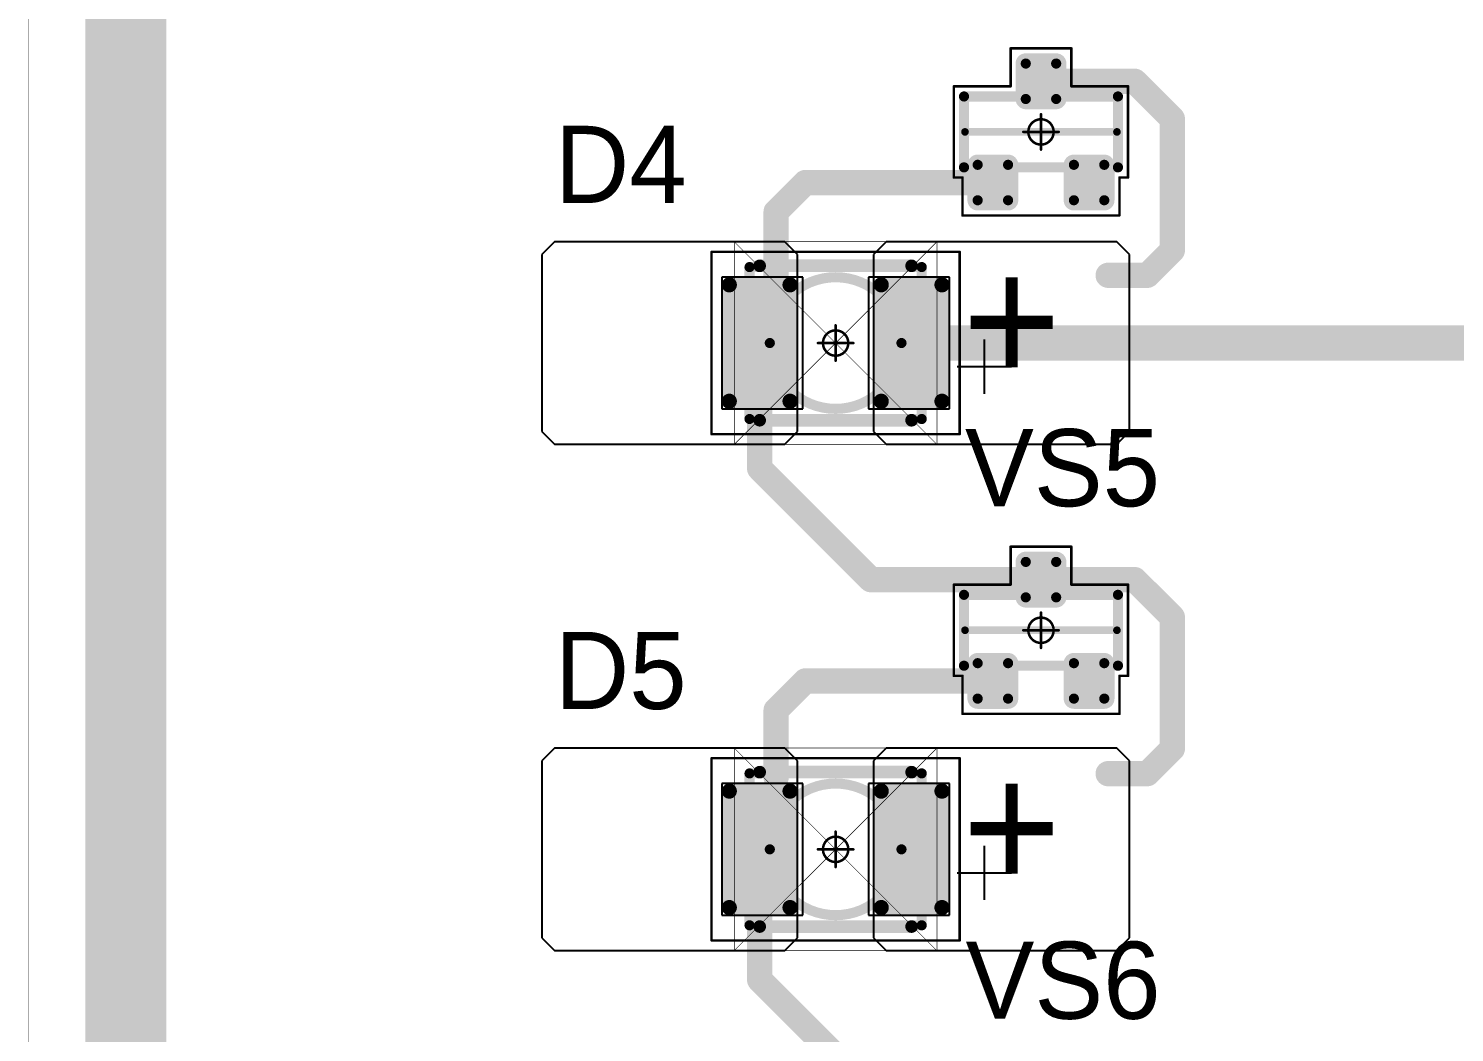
# Model space of a CAD drawing. Header units: millimetres. Extents: x 0 to 775, y 25 to 939.
# Drawn here: x 25.4 to 53.55, y 142.78 to 162.61 of the extents above; entities that cross this region are included whole.
import ezdxf

# ---------------------------------------------------------------- set-up
doc = ezdxf.new("R2010")
doc.units = ezdxf.units.MM
for name, color, linetype in [('Mechanical13', 56, 'Continuous'), ('Mechanical15', 56, 'Continuous'), ('Mechanical3', 76, 'Continuous'), ('Mechanical9', 56, 'Continuous'), ('TopLayer', 1, 'Continuous'), ('TopOverlay', 2, 'Continuous'), ('TopPaste', 8, 'Continuous'), ('TopSolder', 216, 'Continuous')]:
    doc.layers.add(name, color=color, linetype=linetype)

# ---------------------------------------------------------------- blocks, each defined once
blk = doc.blocks.new('SOT23_64')
at = {"layer": 'Mechanical13', "const_width": 0.2}
for points in [[(-0.7, 1.52), (0.7, 1.52)], [(-0.7, 1.52), (-0.7, -1.52)], [(0.7, 1.52), (0.7, -1.52)], [(-0.7, -1.52), (0.7, -1.52)]]:
    blk.add_lwpolyline(points, dxfattribs=at)
at = {"layer": 'Mechanical13', "const_width": 0.1}
for points in [[(-0.75, 1.52, 1), (-0.65, 1.52, 1)], [(-0.75, 1.52, 1), (-0.65, 1.52, 1)], [(0.65, 1.52, 1), (0.75, 1.52, 1)], [(0.65, 1.52, 1), (0.75, 1.52, 1)], [(-0.75, -1.52, 1), (-0.65, -1.52, 1)], [(-0.75, -1.52, 1), (-0.65, -1.52, 1)], [(0.65, -1.52, 1), (0.75, -1.52, 1)], [(0.65, -1.52, 1), (0.75, -1.52, 1)]]:
    blk.add_lwpolyline(points, format="xyb", close=True, dxfattribs=at)
at = {"layer": 'Mechanical15', "const_width": 0.05}
for points in [[(-0.9, 1.72), (-0.9, 1.55)], [(-0.9, 1.72), (0.9, 1.72)], [(0.9, 1.72), (0.9, 0.6)], [(-1.65, 1.55), (-1.65, -1.55)], [(-1.65, 1.55), (-0.9, 1.55)], [(0.9, 0.6), (1.65, 0.6)], [(1.65, 0.6), (1.65, -0.6)], [(0, 0.35), (0, -0.35)], [(-0.35, 0), (0.35, 0)], [(0.9, -0.6), (1.65, -0.6)], [(0.9, -0.6), (0.9, -1.72)], [(-1.65, -1.55), (-0.9, -1.55)], [(-0.9, -1.55), (-0.9, -1.72)], [(-0.9, -1.72), (0.9, -1.72)]]:
    blk.add_lwpolyline(points, dxfattribs=at)
at = {"layer": 'Mechanical15'}
for points, const_width in [([(-0.913, 1.72, 1), (-0.888, 1.72, 1)], 0.025), ([(-0.913, 1.72, 1), (-0.888, 1.72, 1)], 0.025), ([(0.888, 1.72, 1), (0.913, 1.72, 1)], 0.025), ([(0.888, 1.72, 1), (0.913, 1.72, 1)], 0.025), ([(-1.662, 1.55, 1), (-1.637, 1.55, 1)], 0.025), ([(-1.662, 1.55, 1), (-1.637, 1.55, 1)], 0.025), ([(-0.913, 1.55, 1), (-0.888, 1.55, 1)], 0.025), ([(-0.913, 1.55, 1), (-0.888, 1.55, 1)], 0.025), ([(0.888, 0.6, 1), (0.913, 0.6, 1)], 0.025), ([(0.888, 0.6, 1), (0.913, 0.6, 1)], 0.025), ([(1.637, 0.6, 1), (1.662, 0.6, 1)], 0.025), ([(1.637, 0.6, 1), (1.662, 0.6, 1)], 0.025), ([(-0.012, 0.35, 1), (0.012, 0.35, 1)], 0.025), ([(-0.362, 0, 1), (-0.337, 0, 1)], 0.025), ([(0.25, 0, 1), (-0.25, 0, 1)], 0.05), ([(-0.262, 0, 1), (-0.238, 0, 1)], 0.025), ([(0.238, 0, 1), (0.262, 0, 1)], 0.025), ([(0.337, 0, 1), (0.362, 0, 1)], 0.025), ([(-0.012, -0.35, 1), (0.012, -0.35, 1)], 0.025), ([(0.888, -0.6, 1), (0.913, -0.6, 1)], 0.025), ([(0.888, -0.6, 1), (0.913, -0.6, 1)], 0.025), ([(1.637, -0.6, 1), (1.662, -0.6, 1)], 0.025), ([(1.637, -0.6, 1), (1.662, -0.6, 1)], 0.025), ([(-1.662, -1.55, 1), (-1.637, -1.55, 1)], 0.025), ([(-1.662, -1.55, 1), (-1.637, -1.55, 1)], 0.025), ([(-0.913, -1.55, 1), (-0.888, -1.55, 1)], 0.025), ([(-0.913, -1.55, 1), (-0.888, -1.55, 1)], 0.025), ([(-0.913, -1.72, 1), (-0.888, -1.72, 1)], 0.025), ([(-0.913, -1.72, 1), (-0.888, -1.72, 1)], 0.025), ([(0.888, -1.72, 1), (0.913, -1.72, 1)], 0.025), ([(0.888, -1.72, 1), (0.913, -1.72, 1)], 0.025)]:
    blk.add_lwpolyline(points, format="xyb", close=True, dxfattribs=dict(at, const_width=const_width))
at = {"layer": 'TopLayer', "const_width": 0.1}
for points in [[(-1.4, 1.25, 1), (-1.3, 1.25, 1)], [(-0.7, 1.25, 1), (-0.6, 1.25, 1)], [(-1.4, 0.65, 1), (-1.3, 0.65, 1)], [(-0.7, 0.65, 1), (-0.6, 0.65, 1)], [(0.6, 0.3, 1), (0.7, 0.3, 1)], [(1.3, 0.3, 1), (1.4, 0.3, 1)], [(0.6, -0.3, 1), (0.7, -0.3, 1)], [(1.3, -0.3, 1), (1.4, -0.3, 1)], [(-1.4, -0.65, 1), (-1.3, -0.65, 1)], [(-0.7, -0.65, 1), (-0.6, -0.65, 1)], [(-1.4, -1.25, 1), (-1.3, -1.25, 1)], [(-0.7, -1.25, 1), (-0.6, -1.25, 1)]]:
    blk.add_lwpolyline(points, format="xyb", close=True, dxfattribs=at)
at = {"layer": 'TopLayer'}
for points in [[(-1.45, 1.25), (-1.45, 0.65), (-0.55, 1.25), (-0.55, 0.65)], [(-1.35, 1.35), (-1.35, 0.55), (-0.65, 1.35), (-0.65, 0.55)], [(0.55, 0.3), (0.55, -0.3), (1.45, 0.3), (1.45, -0.3)], [(0.65, 0.4), (0.65, -0.4), (1.35, 0.4), (1.35, -0.4)], [(-1.35, -0.55), (-1.35, -1.35), (-0.65, -0.55), (-0.65, -1.35)], [(-1.45, -0.65), (-1.45, -1.25), (-0.55, -0.65), (-0.55, -1.25)]]:
    blk.add_solid(points, dxfattribs=at)
at = {"layer": 'TopOverlay', "const_width": 0.15}
blk.add_lwpolyline([(0, 1.5), (0, -1.5)], dxfattribs=at)
at = {"layer": 'TopOverlay', "const_width": 0.075}
for points in [[(-0.038, 1.5, 1), (0.038, 1.5, 1)], [(-0.038, -1.5, 1), (0.038, -1.5, 1)]]:
    blk.add_lwpolyline(points, format="xyb", close=True, dxfattribs=at)
at = {"layer": 'TopPaste', "const_width": 0.075}
for points in [[(-1.387, 1.25, 1), (-1.313, 1.25, 1)], [(-0.687, 1.25, 1), (-0.613, 1.25, 1)], [(-1.387, 0.65, 1), (-1.313, 0.65, 1)], [(-0.687, 0.65, 1), (-0.613, 0.65, 1)], [(0.613, 0.3, 1), (0.687, 0.3, 1)], [(1.313, 0.3, 1), (1.387, 0.3, 1)], [(0.613, -0.3, 1), (0.687, -0.3, 1)], [(1.313, -0.3, 1), (1.387, -0.3, 1)], [(-1.387, -0.65, 1), (-1.313, -0.65, 1)], [(-0.687, -0.65, 1), (-0.613, -0.65, 1)], [(-1.387, -1.25, 1), (-1.313, -1.25, 1)], [(-0.687, -1.25, 1), (-0.613, -1.25, 1)]]:
    blk.add_lwpolyline(points, format="xyb", close=True, dxfattribs=at)
at = {"layer": 'TopPaste'}
for points in [[(-1.425, 1.25), (-1.425, 0.65), (-0.575, 1.25), (-0.575, 0.65)], [(-1.35, 1.325), (-1.35, 0.575), (-0.65, 1.325), (-0.65, 0.575)], [(0.575, 0.3), (0.575, -0.3), (1.425, 0.3), (1.425, -0.3)], [(0.65, 0.375), (0.65, -0.375), (1.35, 0.375), (1.35, -0.375)], [(-1.425, -0.65), (-1.425, -1.25), (-0.575, -0.65), (-0.575, -1.25)], [(-1.35, -0.575), (-1.35, -1.325), (-0.65, -0.575), (-0.65, -1.325)]]:
    blk.add_solid(points, dxfattribs=at)
at = {"layer": 'TopSolder', "const_width": 0.202}
for points in [[(-1.451, 1.25, 1), (-1.249, 1.25, 1)], [(-0.751, 1.25, 1), (-0.549, 1.25, 1)], [(-1.451, 0.65, 1), (-1.249, 0.65, 1)], [(-0.751, 0.65, 1), (-0.549, 0.65, 1)], [(0.549, 0.3, 1), (0.751, 0.3, 1)], [(1.249, 0.3, 1), (1.451, 0.3, 1)], [(0.549, -0.3, 1), (0.751, -0.3, 1)], [(1.249, -0.3, 1), (1.451, -0.3, 1)], [(-1.451, -0.65, 1), (-1.249, -0.65, 1)], [(-0.751, -0.65, 1), (-0.549, -0.65, 1)], [(-1.451, -1.25, 1), (-1.249, -1.25, 1)], [(-0.751, -1.25, 1), (-0.549, -1.25, 1)]]:
    blk.add_lwpolyline(points, format="xyb", close=True, dxfattribs=at)
at = {"layer": 'TopSolder'}
for points in [[(-1.35, 1.452), (-1.35, 0.448), (-0.65, 1.452), (-0.65, 0.448)], [(-1.552, 1.25), (-1.552, 0.65), (-0.448, 1.25), (-0.448, 0.65)], [(0.448, 0.3), (0.448, -0.3), (1.552, 0.3), (1.552, -0.3)], [(0.65, 0.502), (0.65, -0.502), (1.35, 0.502), (1.35, -0.502)], [(-1.35, -0.448), (-1.35, -1.452), (-0.65, -0.448), (-0.65, -1.452)], [(-1.552, -0.65), (-1.552, -1.25), (-0.448, -0.65), (-0.448, -1.25)]]:
    blk.add_solid(points, dxfattribs=at)
blk = doc.blocks.new('SOT23_65')
at = {"layer": 'Mechanical13', "const_width": 0.2}
for points in [[(-0.7, 1.52), (0.7, 1.52)], [(-0.7, 1.52), (-0.7, -1.52)], [(0.7, 1.52), (0.7, -1.52)], [(-0.7, -1.52), (0.7, -1.52)]]:
    blk.add_lwpolyline(points, dxfattribs=at)
at = {"layer": 'Mechanical13', "const_width": 0.1}
for points in [[(-0.75, 1.52, 1), (-0.65, 1.52, 1)], [(-0.75, 1.52, 1), (-0.65, 1.52, 1)], [(0.65, 1.52, 1), (0.75, 1.52, 1)], [(0.65, 1.52, 1), (0.75, 1.52, 1)], [(-0.75, -1.52, 1), (-0.65, -1.52, 1)], [(-0.75, -1.52, 1), (-0.65, -1.52, 1)], [(0.65, -1.52, 1), (0.75, -1.52, 1)], [(0.65, -1.52, 1), (0.75, -1.52, 1)]]:
    blk.add_lwpolyline(points, format="xyb", close=True, dxfattribs=at)
at = {"layer": 'Mechanical15', "const_width": 0.05}
for points in [[(-0.9, 1.72), (-0.9, 1.55)], [(-0.9, 1.72), (0.9, 1.72)], [(0.9, 1.72), (0.9, 0.6)], [(-1.65, 1.55), (-1.65, -1.55)], [(-1.65, 1.55), (-0.9, 1.55)], [(0.9, 0.6), (1.65, 0.6)], [(1.65, 0.6), (1.65, -0.6)], [(0, 0.35), (0, -0.35)], [(-0.35, 0), (0.35, 0)], [(0.9, -0.6), (1.65, -0.6)], [(0.9, -0.6), (0.9, -1.72)], [(-1.65, -1.55), (-0.9, -1.55)], [(-0.9, -1.55), (-0.9, -1.72)], [(-0.9, -1.72), (0.9, -1.72)]]:
    blk.add_lwpolyline(points, dxfattribs=at)
at = {"layer": 'Mechanical15'}
for points, const_width in [([(-0.913, 1.72, 1), (-0.888, 1.72, 1)], 0.025), ([(-0.913, 1.72, 1), (-0.888, 1.72, 1)], 0.025), ([(0.888, 1.72, 1), (0.913, 1.72, 1)], 0.025), ([(0.888, 1.72, 1), (0.913, 1.72, 1)], 0.025), ([(-1.662, 1.55, 1), (-1.637, 1.55, 1)], 0.025), ([(-1.662, 1.55, 1), (-1.637, 1.55, 1)], 0.025), ([(-0.913, 1.55, 1), (-0.888, 1.55, 1)], 0.025), ([(-0.913, 1.55, 1), (-0.888, 1.55, 1)], 0.025), ([(0.888, 0.6, 1), (0.913, 0.6, 1)], 0.025), ([(0.888, 0.6, 1), (0.913, 0.6, 1)], 0.025), ([(1.637, 0.6, 1), (1.662, 0.6, 1)], 0.025), ([(1.637, 0.6, 1), (1.662, 0.6, 1)], 0.025), ([(-0.012, 0.35, 1), (0.012, 0.35, 1)], 0.025), ([(-0.362, 0, 1), (-0.337, 0, 1)], 0.025), ([(0.25, 0, 1), (-0.25, 0, 1)], 0.05), ([(-0.262, 0, 1), (-0.238, 0, 1)], 0.025), ([(0.238, 0, 1), (0.262, 0, 1)], 0.025), ([(0.337, 0, 1), (0.362, 0, 1)], 0.025), ([(-0.012, -0.35, 1), (0.012, -0.35, 1)], 0.025), ([(0.888, -0.6, 1), (0.913, -0.6, 1)], 0.025), ([(0.888, -0.6, 1), (0.913, -0.6, 1)], 0.025), ([(1.637, -0.6, 1), (1.662, -0.6, 1)], 0.025), ([(1.637, -0.6, 1), (1.662, -0.6, 1)], 0.025), ([(-1.662, -1.55, 1), (-1.637, -1.55, 1)], 0.025), ([(-1.662, -1.55, 1), (-1.637, -1.55, 1)], 0.025), ([(-0.913, -1.55, 1), (-0.888, -1.55, 1)], 0.025), ([(-0.913, -1.55, 1), (-0.888, -1.55, 1)], 0.025), ([(-0.913, -1.72, 1), (-0.888, -1.72, 1)], 0.025), ([(-0.913, -1.72, 1), (-0.888, -1.72, 1)], 0.025), ([(0.888, -1.72, 1), (0.913, -1.72, 1)], 0.025), ([(0.888, -1.72, 1), (0.913, -1.72, 1)], 0.025)]:
    blk.add_lwpolyline(points, format="xyb", close=True, dxfattribs=dict(at, const_width=const_width))
at = {"layer": 'TopLayer', "const_width": 0.1}
for points in [[(-1.4, 1.25, 1), (-1.3, 1.25, 1)], [(-0.7, 1.25, 1), (-0.6, 1.25, 1)], [(-1.4, 0.65, 1), (-1.3, 0.65, 1)], [(-0.7, 0.65, 1), (-0.6, 0.65, 1)], [(0.6, 0.3, 1), (0.7, 0.3, 1)], [(1.3, 0.3, 1), (1.4, 0.3, 1)], [(0.6, -0.3, 1), (0.7, -0.3, 1)], [(1.3, -0.3, 1), (1.4, -0.3, 1)], [(-1.4, -0.65, 1), (-1.3, -0.65, 1)], [(-0.7, -0.65, 1), (-0.6, -0.65, 1)], [(-1.4, -1.25, 1), (-1.3, -1.25, 1)], [(-0.7, -1.25, 1), (-0.6, -1.25, 1)]]:
    blk.add_lwpolyline(points, format="xyb", close=True, dxfattribs=at)
at = {"layer": 'TopLayer'}
for points in [[(-1.45, 1.25), (-1.45, 0.65), (-0.55, 1.25), (-0.55, 0.65)], [(-1.35, 1.35), (-1.35, 0.55), (-0.65, 1.35), (-0.65, 0.55)], [(0.55, 0.3), (0.55, -0.3), (1.45, 0.3), (1.45, -0.3)], [(0.65, 0.4), (0.65, -0.4), (1.35, 0.4), (1.35, -0.4)], [(-1.35, -0.55), (-1.35, -1.35), (-0.65, -0.55), (-0.65, -1.35)], [(-1.45, -0.65), (-1.45, -1.25), (-0.55, -0.65), (-0.55, -1.25)]]:
    blk.add_solid(points, dxfattribs=at)
at = {"layer": 'TopOverlay', "const_width": 0.15}
blk.add_lwpolyline([(0, 1.5), (0, -1.5)], dxfattribs=at)
at = {"layer": 'TopOverlay', "const_width": 0.075}
for points in [[(-0.038, 1.5, 1), (0.038, 1.5, 1)], [(-0.038, -1.5, 1), (0.038, -1.5, 1)]]:
    blk.add_lwpolyline(points, format="xyb", close=True, dxfattribs=at)
at = {"layer": 'TopPaste', "const_width": 0.075}
for points in [[(-1.387, 1.25, 1), (-1.313, 1.25, 1)], [(-0.687, 1.25, 1), (-0.613, 1.25, 1)], [(-1.387, 0.65, 1), (-1.313, 0.65, 1)], [(-0.687, 0.65, 1), (-0.613, 0.65, 1)], [(0.613, 0.3, 1), (0.687, 0.3, 1)], [(1.313, 0.3, 1), (1.387, 0.3, 1)], [(0.613, -0.3, 1), (0.687, -0.3, 1)], [(1.313, -0.3, 1), (1.387, -0.3, 1)], [(-1.387, -0.65, 1), (-1.313, -0.65, 1)], [(-0.687, -0.65, 1), (-0.613, -0.65, 1)], [(-1.387, -1.25, 1), (-1.313, -1.25, 1)], [(-0.687, -1.25, 1), (-0.613, -1.25, 1)]]:
    blk.add_lwpolyline(points, format="xyb", close=True, dxfattribs=at)
at = {"layer": 'TopPaste'}
for points in [[(-1.425, 1.25), (-1.425, 0.65), (-0.575, 1.25), (-0.575, 0.65)], [(-1.35, 1.325), (-1.35, 0.575), (-0.65, 1.325), (-0.65, 0.575)], [(0.575, 0.3), (0.575, -0.3), (1.425, 0.3), (1.425, -0.3)], [(0.65, 0.375), (0.65, -0.375), (1.35, 0.375), (1.35, -0.375)], [(-1.425, -0.65), (-1.425, -1.25), (-0.575, -0.65), (-0.575, -1.25)], [(-1.35, -0.575), (-1.35, -1.325), (-0.65, -0.575), (-0.65, -1.325)]]:
    blk.add_solid(points, dxfattribs=at)
at = {"layer": 'TopSolder', "const_width": 0.202}
for points in [[(-1.451, 1.25, 1), (-1.249, 1.25, 1)], [(-0.751, 1.25, 1), (-0.549, 1.25, 1)], [(-1.451, 0.65, 1), (-1.249, 0.65, 1)], [(-0.751, 0.65, 1), (-0.549, 0.65, 1)], [(0.549, 0.3, 1), (0.751, 0.3, 1)], [(1.249, 0.3, 1), (1.451, 0.3, 1)], [(0.549, -0.3, 1), (0.751, -0.3, 1)], [(1.249, -0.3, 1), (1.451, -0.3, 1)], [(-1.451, -0.65, 1), (-1.249, -0.65, 1)], [(-0.751, -0.65, 1), (-0.549, -0.65, 1)], [(-1.451, -1.25, 1), (-1.249, -1.25, 1)], [(-0.751, -1.25, 1), (-0.549, -1.25, 1)]]:
    blk.add_lwpolyline(points, format="xyb", close=True, dxfattribs=at)
at = {"layer": 'TopSolder'}
for points in [[(-1.35, 1.452), (-1.35, 0.448), (-0.65, 1.452), (-0.65, 0.448)], [(-1.552, 1.25), (-1.552, 0.65), (-0.448, 1.25), (-0.448, 0.65)], [(0.448, 0.3), (0.448, -0.3), (1.552, 0.3), (1.552, -0.3)], [(0.65, 0.502), (0.65, -0.502), (1.35, 0.502), (1.35, -0.502)], [(-1.35, -0.448), (-1.35, -1.452), (-0.65, -0.448), (-0.65, -1.452)], [(-1.552, -0.65), (-1.552, -1.25), (-0.448, -0.65), (-0.448, -1.25)]]:
    blk.add_solid(points, dxfattribs=at)
blk = doc.blocks.new('T66G_157')
at = {"layer": 'Mechanical13'}
for p, q in [((2.936, 0.071), (2.936, -1)), ((2.4, -0.464), (3.471, -0.464))]:
    blk.add_line(p, q, dxfattribs=at)
at = {"layer": 'Mechanical13', "const_width": 0.2}
for points in [[(-1.7, -1.5), (-1.7, 1.5)], [(-1.7, 1.5), (1.7, 1.5)], [(1.7, -1.5), (1.7, 1.5)], [(-1.7, -1.5), (1.7, -1.5)]]:
    blk.add_lwpolyline(points, dxfattribs=at)
at = {"layer": 'Mechanical13'}
for points, const_width in [([(-1.75, 1.5, 1), (-1.65, 1.5, 1)], 0.1), ([(-1.75, 1.5, 1), (-1.65, 1.5, 1)], 0.1), ([(1.65, 1.5, 1), (1.75, 1.5, 1)], 0.1), ([(1.65, 1.5, 1), (1.75, 1.5, 1)], 0.1), ([(1.3, 0, 1), (-1.3, 0, 1)], 0.2), ([(-1.35, 0, 1), (-1.25, 0, 1)], 0.1), ([(1.25, 0, 1), (1.35, 0, 1)], 0.1), ([(-1.75, -1.5, 1), (-1.65, -1.5, 1)], 0.1), ([(-1.75, -1.5, 1), (-1.65, -1.5, 1)], 0.1), ([(1.65, -1.5, 1), (1.75, -1.5, 1)], 0.1), ([(1.65, -1.5, 1), (1.75, -1.5, 1)], 0.1)]:
    blk.add_lwpolyline(points, format="xyb", close=True, dxfattribs=dict(at, const_width=const_width))
at = {"layer": 'Mechanical15', "const_width": 0.05}
for points in [[(-2.45, 1.8), (2.45, 1.8)], [(-2.45, -1.8), (-2.45, 1.8)], [(2.45, -1.8), (2.45, 1.8)], [(0, -0.35), (0, 0.35)], [(-0.35, 0), (0.35, 0)], [(-2.45, -1.8), (2.45, -1.8)]]:
    blk.add_lwpolyline(points, dxfattribs=at)
at = {"layer": 'Mechanical15'}
for points, const_width in [([(-2.462, 1.8, 1), (-2.438, 1.8, 1)], 0.025), ([(-2.462, 1.8, 1), (-2.438, 1.8, 1)], 0.025), ([(2.438, 1.8, 1), (2.462, 1.8, 1)], 0.025), ([(2.438, 1.8, 1), (2.462, 1.8, 1)], 0.025), ([(-0.012, 0.35, 1), (0.012, 0.35, 1)], 0.025), ([(-0.362, 0, 1), (-0.337, 0, 1)], 0.025), ([(0.25, 0, 1), (-0.25, 0, 1)], 0.05), ([(-0.262, 0, 1), (-0.238, 0, 1)], 0.025), ([(0.238, 0, 1), (0.262, 0, 1)], 0.025), ([(0.337, 0, 1), (0.362, 0, 1)], 0.025), ([(-0.012, -0.35, 1), (0.012, -0.35, 1)], 0.025), ([(-2.462, -1.8, 1), (-2.438, -1.8, 1)], 0.025), ([(-2.462, -1.8, 1), (-2.438, -1.8, 1)], 0.025), ([(2.438, -1.8, 1), (2.462, -1.8, 1)], 0.025), ([(2.438, -1.8, 1), (2.462, -1.8, 1)], 0.025)]:
    blk.add_lwpolyline(points, format="xyb", close=True, dxfattribs=dict(at, const_width=const_width))
at = {"layer": 'TopLayer'}
for p, q in [((-5.55, 2), (-5.8, 1.75)), ((-1, 2), (-5.55, 2)), ((-0.75, 1.75), (-1, 2)), ((1, 2), (0.75, 1.75)), ((5.55, 2), (1, 2)), ((5.8, 1.75), (5.55, 2)), ((-5.8, 1.75), (-5.8, -1.75)), ((-0.75, -1.75), (-0.75, 1.75)), ((0.75, 1.75), (0.75, -1.75)), ((5.8, -1.75), (5.8, 1.75)), ((-5.8, -1.75), (-5.55, -2)), ((-1, -2), (-0.75, -1.75)), ((0.75, -1.75), (1, -2)), ((5.55, -2), (5.8, -1.75)), ((-5.55, -2), (-1, -2)), ((1, -2), (5.55, -2))]:
    blk.add_line(p, q, dxfattribs=at)
at = {"layer": 'TopLayer', "const_width": 0.15}
for points in [[(-2.175, 1.15, 1), (-2.025, 1.15, 1)], [(-0.975, 1.15, 1), (-0.825, 1.15, 1)], [(0.825, 1.15, 1), (0.975, 1.15, 1)], [(2.025, 1.15, 1), (2.175, 1.15, 1)], [(-2.175, -1.15, 1), (-2.025, -1.15, 1)], [(-0.975, -1.15, 1), (-0.825, -1.15, 1)], [(0.825, -1.15, 1), (0.975, -1.15, 1)], [(2.025, -1.15, 1), (2.175, -1.15, 1)]]:
    blk.add_lwpolyline(points, format="xyb", close=True, dxfattribs=at)
at = {"layer": 'TopLayer'}
for points in [[(-0.75, 1.15), (-2.25, 1.15), (-0.75, -1.15), (-2.25, -1.15)], [(-0.9, 1.3), (-2.1, 1.3), (-0.9, -1.3), (-2.1, -1.3)], [(2.25, 1.15), (0.75, 1.15), (2.25, -1.15), (0.75, -1.15)], [(2.1, 1.3), (0.9, 1.3), (2.1, -1.3), (0.9, -1.3)]]:
    blk.add_solid(points, dxfattribs=at)
at = {"layer": 'TopOverlay', "const_width": 0.25}
for points in [[(-1.5, 1.525), (1.5, 1.525)], [(-1.5, -1.525), (1.5, -1.525)]]:
    blk.add_lwpolyline(points, dxfattribs=at)
at = {"layer": 'TopOverlay', "const_width": 0.125}
for points in [[(-1.562, 1.525, 1), (-1.438, 1.525, 1)], [(1.438, 1.525, 1), (1.562, 1.525, 1)], [(-1.562, -1.525, 1), (-1.438, -1.525, 1)], [(1.438, -1.525, 1), (1.562, -1.525, 1)]]:
    blk.add_lwpolyline(points, format="xyb", close=True, dxfattribs=at)
at = {"layer": 'TopPaste', "const_width": 0.125}
for points in [[(-2.163, 1.15, 1), (-2.038, 1.15, 1)], [(-0.963, 1.15, 1), (-0.838, 1.15, 1)], [(0.838, 1.15, 1), (0.963, 1.15, 1)], [(2.038, 1.15, 1), (2.163, 1.15, 1)], [(-2.163, -1.15, 1), (-2.038, -1.15, 1)], [(-0.963, -1.15, 1), (-0.838, -1.15, 1)], [(0.838, -1.15, 1), (0.963, -1.15, 1)], [(2.038, -1.15, 1), (2.163, -1.15, 1)]]:
    blk.add_lwpolyline(points, format="xyb", close=True, dxfattribs=at)
at = {"layer": 'TopPaste'}
for points in [[(-0.775, 1.15), (-2.225, 1.15), (-0.775, -1.15), (-2.225, -1.15)], [(-0.9, 1.275), (-2.1, 1.275), (-0.9, -1.275), (-2.1, -1.275)], [(2.225, 1.15), (0.775, 1.15), (2.225, -1.15), (0.775, -1.15)], [(2.1, 1.275), (0.9, 1.275), (2.1, -1.275), (0.9, -1.275)]]:
    blk.add_solid(points, dxfattribs=at)
at = {"layer": 'TopSolder'}
for p, q in [((-2.25, 1.3), (-2.25, -1.3)), ((-0.65, 1.3), (-2.25, 1.3)), ((-0.65, -1.3), (-0.65, 1.3)), ((0.65, 1.3), (0.65, -1.3)), ((2.25, 1.3), (0.65, 1.3)), ((2.25, -1.3), (2.25, 1.3)), ((-2.25, -1.3), (-0.65, -1.3)), ((0.65, -1.3), (2.25, -1.3))]:
    blk.add_line(p, q, dxfattribs=at)
at = {"layer": 'TopOverlay'}
blk.add_text('+', height=2.5, dxfattribs=at).set_placement((2.5, -0.8))
blk = doc.blocks.new('T66G_158')
at = {"layer": 'Mechanical13'}
for p, q in [((2.936, 0.071), (2.936, -1)), ((2.4, -0.464), (3.471, -0.464))]:
    blk.add_line(p, q, dxfattribs=at)
at = {"layer": 'Mechanical13', "const_width": 0.2}
for points in [[(-1.7, -1.5), (-1.7, 1.5)], [(-1.7, 1.5), (1.7, 1.5)], [(1.7, -1.5), (1.7, 1.5)], [(-1.7, -1.5), (1.7, -1.5)]]:
    blk.add_lwpolyline(points, dxfattribs=at)
at = {"layer": 'Mechanical13'}
for points, const_width in [([(-1.75, 1.5, 1), (-1.65, 1.5, 1)], 0.1), ([(-1.75, 1.5, 1), (-1.65, 1.5, 1)], 0.1), ([(1.65, 1.5, 1), (1.75, 1.5, 1)], 0.1), ([(1.65, 1.5, 1), (1.75, 1.5, 1)], 0.1), ([(1.3, 0, 1), (-1.3, 0, 1)], 0.2), ([(-1.35, 0, 1), (-1.25, 0, 1)], 0.1), ([(1.25, 0, 1), (1.35, 0, 1)], 0.1), ([(-1.75, -1.5, 1), (-1.65, -1.5, 1)], 0.1), ([(-1.75, -1.5, 1), (-1.65, -1.5, 1)], 0.1), ([(1.65, -1.5, 1), (1.75, -1.5, 1)], 0.1), ([(1.65, -1.5, 1), (1.75, -1.5, 1)], 0.1)]:
    blk.add_lwpolyline(points, format="xyb", close=True, dxfattribs=dict(at, const_width=const_width))
at = {"layer": 'Mechanical15', "const_width": 0.05}
for points in [[(-2.45, 1.8), (2.45, 1.8)], [(-2.45, -1.8), (-2.45, 1.8)], [(2.45, -1.8), (2.45, 1.8)], [(0, -0.35), (0, 0.35)], [(-0.35, 0), (0.35, 0)], [(-2.45, -1.8), (2.45, -1.8)]]:
    blk.add_lwpolyline(points, dxfattribs=at)
at = {"layer": 'Mechanical15'}
for points, const_width in [([(-2.462, 1.8, 1), (-2.438, 1.8, 1)], 0.025), ([(-2.462, 1.8, 1), (-2.438, 1.8, 1)], 0.025), ([(2.438, 1.8, 1), (2.462, 1.8, 1)], 0.025), ([(2.438, 1.8, 1), (2.462, 1.8, 1)], 0.025), ([(-0.012, 0.35, 1), (0.012, 0.35, 1)], 0.025), ([(-0.362, 0, 1), (-0.337, 0, 1)], 0.025), ([(0.25, 0, 1), (-0.25, 0, 1)], 0.05), ([(-0.262, 0, 1), (-0.238, 0, 1)], 0.025), ([(0.238, 0, 1), (0.262, 0, 1)], 0.025), ([(0.337, 0, 1), (0.362, 0, 1)], 0.025), ([(-0.012, -0.35, 1), (0.012, -0.35, 1)], 0.025), ([(-2.462, -1.8, 1), (-2.438, -1.8, 1)], 0.025), ([(-2.462, -1.8, 1), (-2.438, -1.8, 1)], 0.025), ([(2.438, -1.8, 1), (2.462, -1.8, 1)], 0.025), ([(2.438, -1.8, 1), (2.462, -1.8, 1)], 0.025)]:
    blk.add_lwpolyline(points, format="xyb", close=True, dxfattribs=dict(at, const_width=const_width))
at = {"layer": 'TopLayer'}
for p, q in [((-5.55, 2), (-5.8, 1.75)), ((-1, 2), (-5.55, 2)), ((-0.75, 1.75), (-1, 2)), ((1, 2), (0.75, 1.75)), ((5.55, 2), (1, 2)), ((5.8, 1.75), (5.55, 2)), ((-5.8, 1.75), (-5.8, -1.75)), ((-0.75, -1.75), (-0.75, 1.75)), ((0.75, 1.75), (0.75, -1.75)), ((5.8, -1.75), (5.8, 1.75)), ((-5.8, -1.75), (-5.55, -2)), ((-1, -2), (-0.75, -1.75)), ((0.75, -1.75), (1, -2)), ((5.55, -2), (5.8, -1.75)), ((-5.55, -2), (-1, -2)), ((1, -2), (5.55, -2))]:
    blk.add_line(p, q, dxfattribs=at)
at = {"layer": 'TopLayer', "const_width": 0.15}
for points in [[(-2.175, 1.15, 1), (-2.025, 1.15, 1)], [(-0.975, 1.15, 1), (-0.825, 1.15, 1)], [(0.825, 1.15, 1), (0.975, 1.15, 1)], [(2.025, 1.15, 1), (2.175, 1.15, 1)], [(-2.175, -1.15, 1), (-2.025, -1.15, 1)], [(-0.975, -1.15, 1), (-0.825, -1.15, 1)], [(0.825, -1.15, 1), (0.975, -1.15, 1)], [(2.025, -1.15, 1), (2.175, -1.15, 1)]]:
    blk.add_lwpolyline(points, format="xyb", close=True, dxfattribs=at)
at = {"layer": 'TopLayer'}
for points in [[(-0.75, 1.15), (-2.25, 1.15), (-0.75, -1.15), (-2.25, -1.15)], [(-0.9, 1.3), (-2.1, 1.3), (-0.9, -1.3), (-2.1, -1.3)], [(2.25, 1.15), (0.75, 1.15), (2.25, -1.15), (0.75, -1.15)], [(2.1, 1.3), (0.9, 1.3), (2.1, -1.3), (0.9, -1.3)]]:
    blk.add_solid(points, dxfattribs=at)
at = {"layer": 'TopOverlay', "const_width": 0.25}
for points in [[(-1.5, 1.525), (1.5, 1.525)], [(-1.5, -1.525), (1.5, -1.525)]]:
    blk.add_lwpolyline(points, dxfattribs=at)
at = {"layer": 'TopOverlay', "const_width": 0.125}
for points in [[(-1.562, 1.525, 1), (-1.438, 1.525, 1)], [(1.438, 1.525, 1), (1.562, 1.525, 1)], [(-1.562, -1.525, 1), (-1.438, -1.525, 1)], [(1.438, -1.525, 1), (1.562, -1.525, 1)]]:
    blk.add_lwpolyline(points, format="xyb", close=True, dxfattribs=at)
at = {"layer": 'TopPaste', "const_width": 0.125}
for points in [[(-2.163, 1.15, 1), (-2.038, 1.15, 1)], [(-0.963, 1.15, 1), (-0.838, 1.15, 1)], [(0.838, 1.15, 1), (0.963, 1.15, 1)], [(2.038, 1.15, 1), (2.163, 1.15, 1)], [(-2.163, -1.15, 1), (-2.038, -1.15, 1)], [(-0.963, -1.15, 1), (-0.838, -1.15, 1)], [(0.838, -1.15, 1), (0.963, -1.15, 1)], [(2.038, -1.15, 1), (2.163, -1.15, 1)]]:
    blk.add_lwpolyline(points, format="xyb", close=True, dxfattribs=at)
at = {"layer": 'TopPaste'}
for points in [[(-0.775, 1.15), (-2.225, 1.15), (-0.775, -1.15), (-2.225, -1.15)], [(-0.9, 1.275), (-2.1, 1.275), (-0.9, -1.275), (-2.1, -1.275)], [(2.225, 1.15), (0.775, 1.15), (2.225, -1.15), (0.775, -1.15)], [(2.1, 1.275), (0.9, 1.275), (2.1, -1.275), (0.9, -1.275)]]:
    blk.add_solid(points, dxfattribs=at)
at = {"layer": 'TopSolder'}
for p, q in [((-2.25, 1.3), (-2.25, -1.3)), ((-0.65, 1.3), (-2.25, 1.3)), ((-0.65, -1.3), (-0.65, 1.3)), ((0.65, 1.3), (0.65, -1.3)), ((2.25, 1.3), (0.65, 1.3)), ((2.25, -1.3), (2.25, 1.3)), ((-2.25, -1.3), (-0.65, -1.3)), ((0.65, -1.3), (2.25, -1.3))]:
    blk.add_line(p, q, dxfattribs=at)
at = {"layer": 'TopOverlay'}
blk.add_text('+', height=2.5, dxfattribs=at).set_placement((2.5, -0.8))

msp = doc.modelspace()

# ---------------------------------------------------------------- linework, layer by layer
at = {"layer": 'Mechanical3', "const_width": 0.01}
msp.add_lwpolyline([(25.4, 25.4), (25.4, 215.4)], dxfattribs=at)
at = {"layer": 'Mechanical9'}
for points, const_width in [([(39.333, 158.4), (43.333, 158.4)], 0.0127), ([(39.333, 154.4), (39.333, 158.4)], 0.0127), ([(39.333, 154.4), (43.333, 158.4)], 0.01), ([(39.333, 158.4), (43.333, 154.4)], 0.01), ([(43.333, 154.4), (43.333, 158.4)], 0.0127), ([(39.333, 154.4), (43.333, 154.4)], 0.0127), ([(39.333, 148.4), (43.333, 148.4)], 0.0127), ([(39.333, 144.4), (39.333, 148.4)], 0.0127), ([(39.333, 144.4), (43.333, 148.4)], 0.01), ([(39.333, 148.4), (43.333, 144.4)], 0.01), ([(43.333, 144.4), (43.333, 148.4)], 0.0127), ([(39.333, 144.4), (43.333, 144.4)], 0.0127)]:
    msp.add_lwpolyline(points, dxfattribs=dict(at, const_width=const_width))
for points, const_width in [([(39.329, 158.4, 1), (39.336, 158.4, 1)], 0.00635), ([(39.329, 158.4, 1), (39.336, 158.4, 1)], 0.00635), ([(39.33, 158.4, 1), (39.335, 158.4, 1)], 0.005), ([(43.329, 158.4, 1), (43.336, 158.4, 1)], 0.00635), ([(43.329, 158.4, 1), (43.336, 158.4, 1)], 0.00635), ([(43.33, 158.4, 1), (43.335, 158.4, 1)], 0.005), ([(39.329, 154.4, 1), (39.336, 154.4, 1)], 0.00635), ([(39.329, 154.4, 1), (39.336, 154.4, 1)], 0.00635), ([(39.33, 154.4, 1), (39.335, 154.4, 1)], 0.005), ([(43.329, 154.4, 1), (43.336, 154.4, 1)], 0.00635), ([(43.329, 154.4, 1), (43.336, 154.4, 1)], 0.00635), ([(43.33, 154.4, 1), (43.335, 154.4, 1)], 0.005), ([(39.329, 148.4, 1), (39.336, 148.4, 1)], 0.00635), ([(39.329, 148.4, 1), (39.336, 148.4, 1)], 0.00635), ([(39.33, 148.4, 1), (39.335, 148.4, 1)], 0.005), ([(43.329, 148.4, 1), (43.336, 148.4, 1)], 0.00635), ([(43.329, 148.4, 1), (43.336, 148.4, 1)], 0.00635), ([(43.33, 148.4, 1), (43.335, 148.4, 1)], 0.005), ([(39.329, 144.4, 1), (39.336, 144.4, 1)], 0.00635), ([(39.329, 144.4, 1), (39.336, 144.4, 1)], 0.00635), ([(39.33, 144.4, 1), (39.335, 144.4, 1)], 0.005), ([(43.329, 144.4, 1), (43.336, 144.4, 1)], 0.00635), ([(43.329, 144.4, 1), (43.336, 144.4, 1)], 0.00635), ([(43.33, 144.4, 1), (43.335, 144.4, 1)], 0.005)]:
    msp.add_lwpolyline(points, format="xyb", close=True, dxfattribs=dict(at, const_width=const_width))
at = {"layer": 'TopLayer'}
for points, const_width in [([(27.317, 165.572), (27.317, 136.395)], 1.6), ([(45.388, 161.57), (47.239, 161.57)], 0.5), ([(47.239, 161.57), (47.982, 160.828)], 0.5), ([(47.982, 158.232), (47.982, 160.828)], 0.5), ([(40.158, 158.992), (40.736, 159.57)], 0.5), ([(40.736, 159.57), (44.438, 159.57)], 0.5), ([(40.158, 157.665), (40.158, 158.992)], 0.5), ([(47.487, 157.738), (47.982, 158.232)], 0.5), ([(46.715, 157.738), (47.487, 157.738)], 0.5), ([(39.833, 153.923), (39.833, 156.46)], 0.5), ([(42.833, 156.4), (82.001, 156.4)], 0.7), ([(39.833, 153.923), (42.028, 151.727)], 0.5), ([(42.028, 151.727), (45.388, 151.727)], 0.5), ([(45.388, 151.727), (47.239, 151.727)], 0.5), ([(47.239, 151.727), (47.982, 150.985)], 0.5), ([(47.982, 148.389), (47.982, 150.985)], 0.5), ([(40.158, 149.149), (40.736, 149.727)], 0.5), ([(40.736, 149.727), (44.438, 149.727)], 0.5), ([(40.158, 147.822), (40.158, 149.149)], 0.5), ([(47.487, 147.895), (47.982, 148.389)], 0.5), ([(46.715, 147.895), (47.487, 147.895)], 0.5), ([(39.833, 143.823), (39.833, 146.36)], 0.5), ([(39.833, 143.823), (42.028, 141.627)], 0.5)]:
    msp.add_lwpolyline(points, dxfattribs=dict(at, const_width=const_width))
for points, const_width in [([(45.263, 161.57, 1), (45.513, 161.57, 1)], 0.25), ([(47.114, 161.57, 1), (47.364, 161.57, 1)], 0.25), ([(47.114, 161.57, 1), (47.364, 161.57, 1)], 0.25), ([(47.857, 160.828, 1), (48.107, 160.828, 1)], 0.25), ([(47.857, 160.828, 1), (48.107, 160.828, 1)], 0.25), ([(40.611, 159.57, 1), (40.861, 159.57, 1)], 0.25), ([(40.611, 159.57, 1), (40.861, 159.57, 1)], 0.25), ([(44.313, 159.57, 1), (44.563, 159.57, 1)], 0.25), ([(40.033, 158.992, 1), (40.283, 158.992, 1)], 0.25), ([(40.033, 158.992, 1), (40.283, 158.992, 1)], 0.25), ([(47.857, 158.232, 1), (48.107, 158.232, 1)], 0.25), ([(47.857, 158.232, 1), (48.107, 158.232, 1)], 0.25), ([(46.59, 157.738, 1), (46.84, 157.738, 1)], 0.25), ([(47.362, 157.738, 1), (47.612, 157.738, 1)], 0.25), ([(47.362, 157.738, 1), (47.612, 157.738, 1)], 0.25), ([(40.033, 157.665, 1), (40.283, 157.665, 1)], 0.25), ([(39.708, 156.46, 1), (39.958, 156.46, 1)], 0.25), ([(42.658, 156.4, 1), (43.008, 156.4, 1)], 0.35), ([(39.708, 153.923, 1), (39.958, 153.923, 1)], 0.25), ([(39.708, 153.923, 1), (39.958, 153.923, 1)], 0.25), ([(41.903, 151.727, 1), (42.153, 151.727, 1)], 0.25), ([(41.903, 151.727, 1), (42.153, 151.727, 1)], 0.25), ([(45.263, 151.727, 1), (45.513, 151.727, 1)], 0.25), ([(45.263, 151.727, 1), (45.513, 151.727, 1)], 0.25), ([(47.114, 151.727, 1), (47.364, 151.727, 1)], 0.25), ([(47.114, 151.727, 1), (47.364, 151.727, 1)], 0.25), ([(47.857, 150.985, 1), (48.107, 150.985, 1)], 0.25), ([(47.857, 150.985, 1), (48.107, 150.985, 1)], 0.25), ([(40.611, 149.727, 1), (40.861, 149.727, 1)], 0.25), ([(40.611, 149.727, 1), (40.861, 149.727, 1)], 0.25), ([(44.313, 149.727, 1), (44.563, 149.727, 1)], 0.25), ([(40.033, 149.149, 1), (40.283, 149.149, 1)], 0.25), ([(40.033, 149.149, 1), (40.283, 149.149, 1)], 0.25), ([(47.857, 148.389, 1), (48.107, 148.389, 1)], 0.25), ([(47.857, 148.389, 1), (48.107, 148.389, 1)], 0.25), ([(46.59, 147.895, 1), (46.84, 147.895, 1)], 0.25), ([(47.362, 147.895, 1), (47.612, 147.895, 1)], 0.25), ([(47.362, 147.895, 1), (47.612, 147.895, 1)], 0.25), ([(40.033, 147.822, 1), (40.283, 147.822, 1)], 0.25), ([(39.708, 146.36, 1), (39.958, 146.36, 1)], 0.25), ([(39.708, 143.823, 1), (39.958, 143.823, 1)], 0.25), ([(39.708, 143.823, 1), (39.958, 143.823, 1)], 0.25)]:
    msp.add_lwpolyline(points, format="xyb", close=True, dxfattribs=dict(at, const_width=const_width))

# ---------------------------------------------------------------- block references
for name, p, rotation in [('SOT23_65', (45.388, 160.57), 90), ('T66G_158', (41.333, 156.4), 360), ('SOT23_64', (45.388, 150.727), 90), ('T66G_157', (41.333, 146.4), 360)]:
    msp.add_blockref(name, p, dxfattribs=dict(rotation=rotation))

# ---------------------------------------------------------------- texts
at = {"layer": 'TopOverlay'}
for s, p in [('D4', (35.786, 159.167)), ('VS5', (43.888, 153.176)), ('D5', (35.786, 149.172)), ('VS6', (43.898, 143.053))]:
    msp.add_text(s, height=1.524, dxfattribs=at).set_placement(p)

doc.saveas('drawing.dxf')
